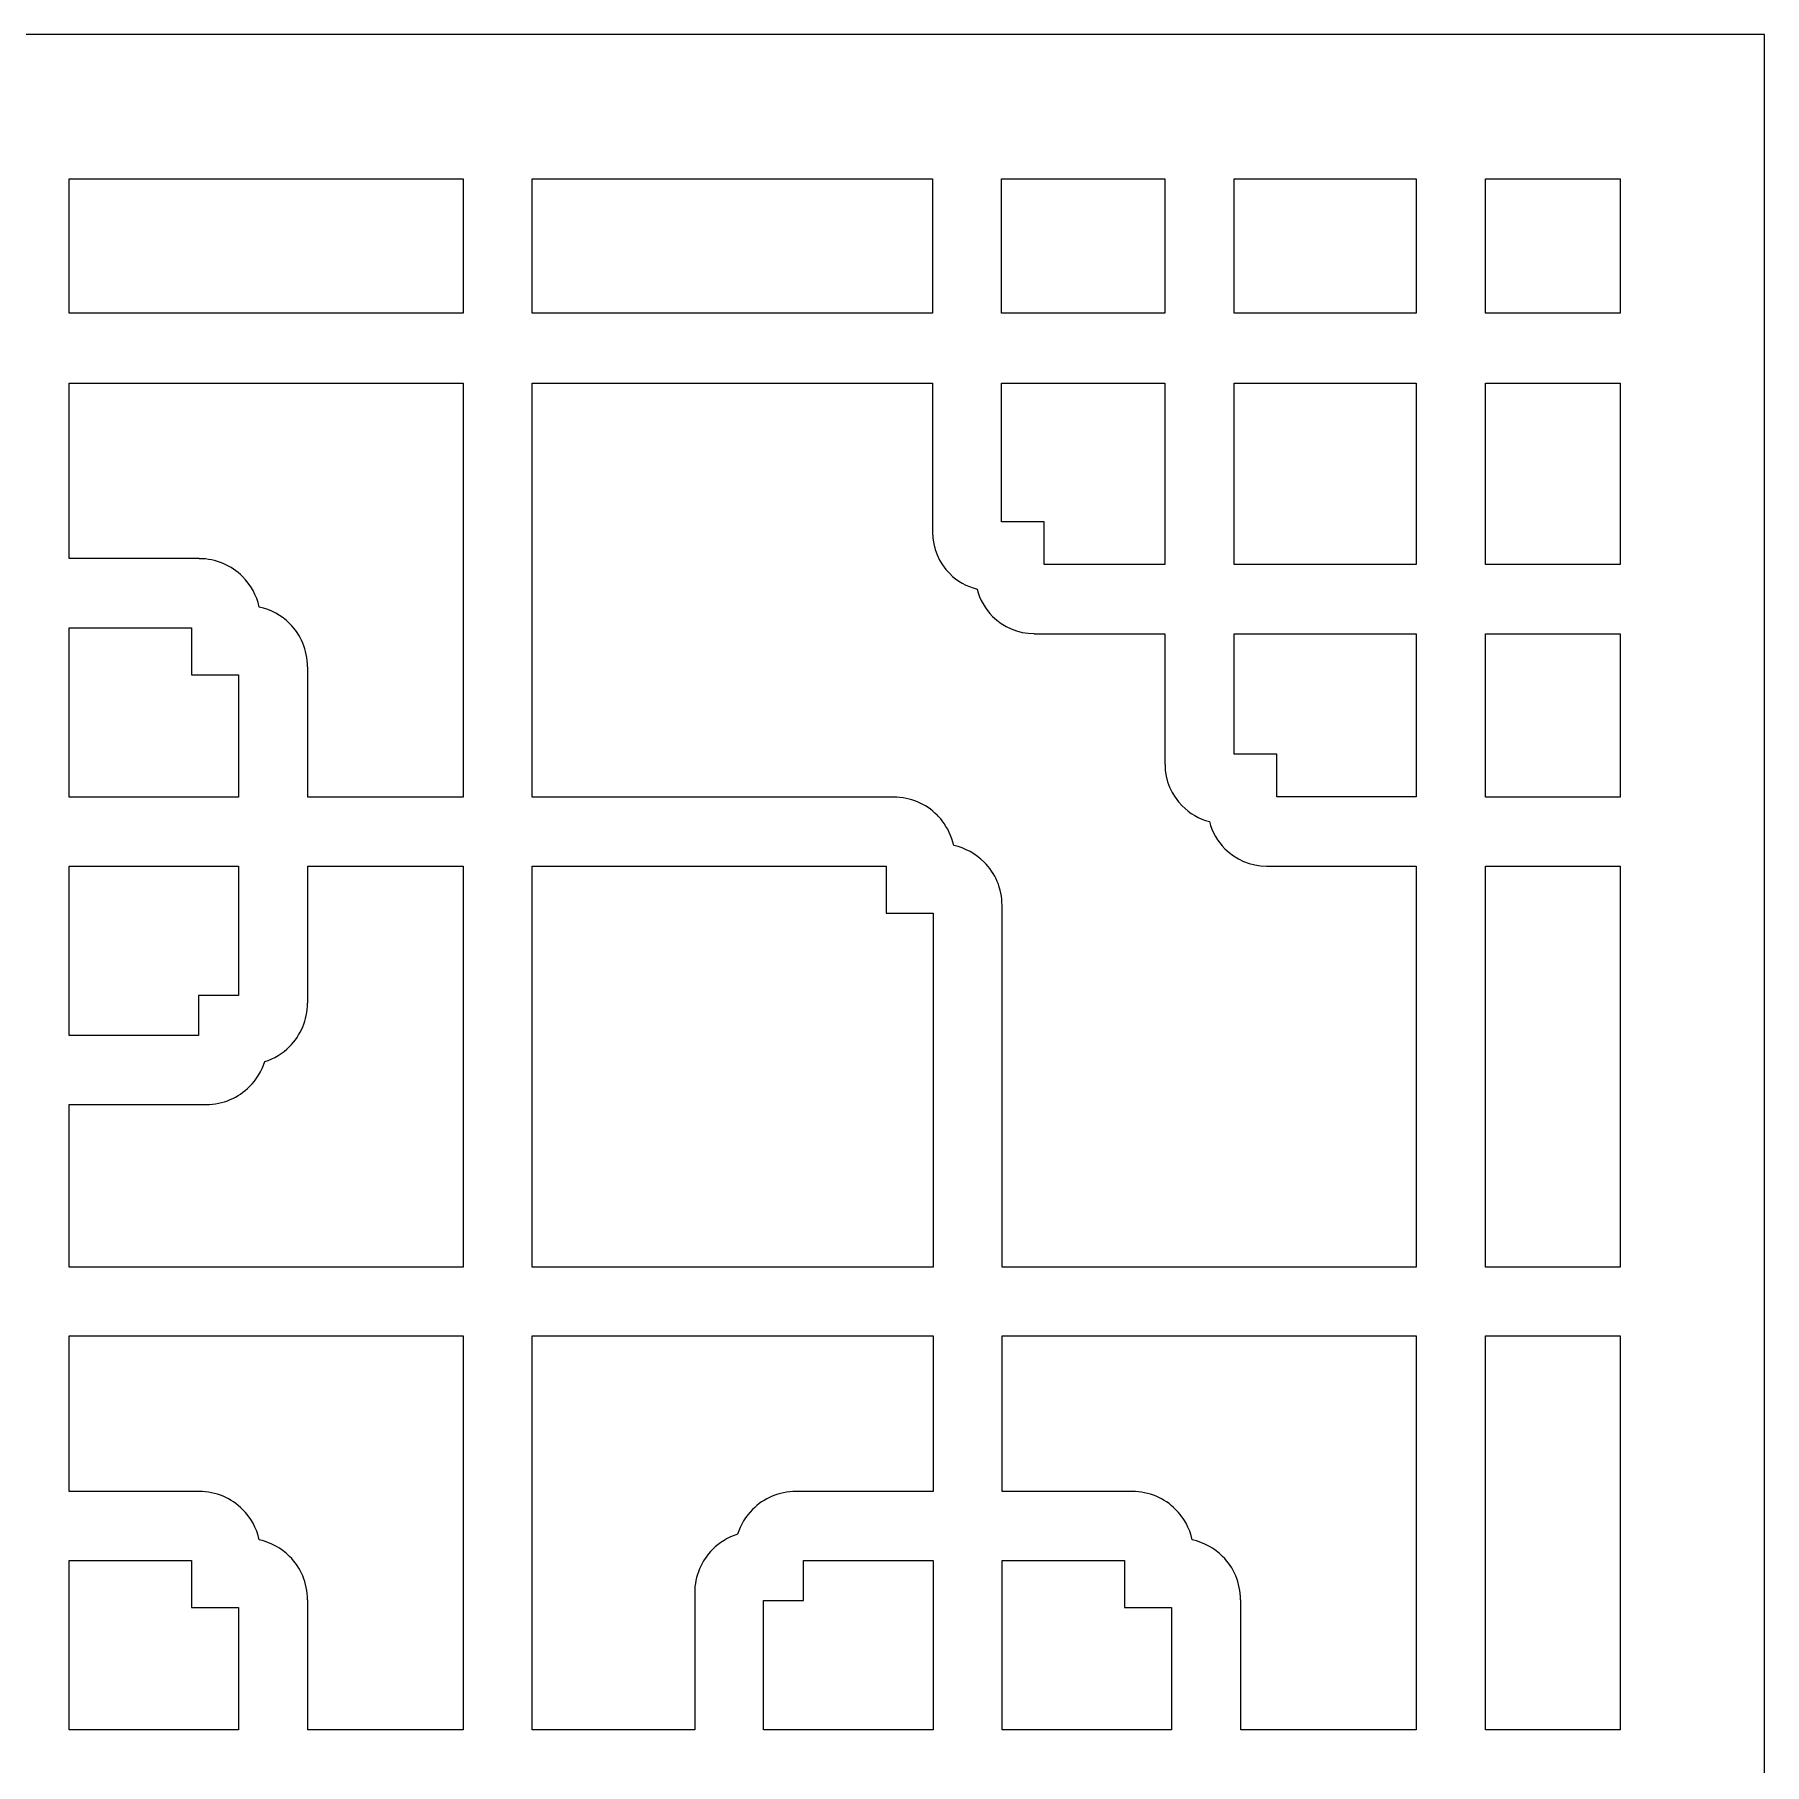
# Model space of a CAD drawing. Header units: centimetres. Extents: x 10.6 to 18.8, y -9.5 to 9.2.
# Drawn here: x 14.677 to 18.802, y 5.092 to 9.217 of the extents above; entities that cross this region are included whole.
import ezdxf

# ---------------------------------------------------------------- set-up
doc = ezdxf.new("R2010")
doc.units = ezdxf.units.CM
doc.header["$MEASUREMENT"] = 0
doc.layers.add('layer 1', color=7, linetype='Continuous')

msp = doc.modelspace()

# ---------------------------------------------------------------- linework, layer by layer
at = {"layer": 'layer 1', "color": 250}
for points, knots in [([(10.55226, 9.21716), (10.55226, 9.21716), (18.80168, 9.21716), (18.80168, 9.21716), (18.80168, 9.21716), (18.80168, 9.21716), (18.80168, 0.96774), (18.80168, 0.96774), (18.80168, 0.96774), (18.80168, 0.96774), (10.55226, 0.96774), (10.55226, 0.96774), (10.55226, 0.96774), (10.55226, 0.96774), (10.55226, 9.21716), (10.55226, 9.21716)], [0, 0, 0, 0, 0.2, 0.2, 0.2, 0.2, 0.4, 0.4, 0.4, 0.4, 0.6, 0.6, 0.6, 0.6, 1, 1, 1, 1]), ([(14.75915, 8.87344), (14.75915, 8.87344), (14.75915, 8.55268), (14.75915, 8.55268), (14.75915, 8.55268), (14.75915, 8.55268), (15.69872, 8.55268), (15.69872, 8.55268), (15.69872, 8.55268), (15.69872, 8.55268), (15.69872, 8.87344), (15.69872, 8.87344), (15.69872, 8.87344), (15.69872, 8.87344), (14.75915, 8.87344), (14.75915, 8.87344)], [0, 0, 0, 0, 0.2, 0.2, 0.2, 0.2, 0.4, 0.4, 0.4, 0.4, 0.6, 0.6, 0.6, 0.6, 1, 1, 1, 1]), ([(15.86307, 8.87344), (15.86307, 8.87344), (15.86307, 8.55268), (15.86307, 8.55268), (15.86307, 8.55268), (15.86307, 8.55268), (16.81805, 8.55268), (16.81805, 8.55268), (16.81805, 8.55268), (16.81805, 8.55268), (16.81805, 8.87344), (16.81805, 8.87344), (16.81805, 8.87344), (16.81805, 8.87344), (15.86307, 8.87344), (15.86307, 8.87344)], [0, 0, 0, 0, 0.2, 0.2, 0.2, 0.2, 0.4, 0.4, 0.4, 0.4, 0.6, 0.6, 0.6, 0.6, 1, 1, 1, 1]), ([(16.9824, 8.87344), (16.9824, 8.87344), (16.9824, 8.55268), (16.9824, 8.55268), (16.9824, 8.55268), (16.9824, 8.55268), (17.37211, 8.55268), (17.37211, 8.55268), (17.37211, 8.55268), (17.37211, 8.55268), (17.37211, 8.87344), (17.37211, 8.87344), (17.37211, 8.87344), (17.37211, 8.87344), (16.9824, 8.87344), (16.9824, 8.87344)], [0, 0, 0, 0, 0.2, 0.2, 0.2, 0.2, 0.4, 0.4, 0.4, 0.4, 0.6, 0.6, 0.6, 0.6, 1, 1, 1, 1]), ([(17.5371, 8.87344), (17.5371, 8.87344), (17.5371, 8.55268), (17.5371, 8.55268), (17.5371, 8.55268), (17.5371, 8.55268), (17.97146, 8.55268), (17.97146, 8.55268), (17.97146, 8.55268), (17.97146, 8.55268), (17.97146, 8.87344), (17.97146, 8.87344), (17.97146, 8.87344), (17.97146, 8.87344), (17.5371, 8.87344), (17.5371, 8.87344)], [0, 0, 0, 0, 0.2, 0.2, 0.2, 0.2, 0.4, 0.4, 0.4, 0.4, 0.6, 0.6, 0.6, 0.6, 1, 1, 1, 1]), ([(18.13645, 8.87344), (18.13645, 8.87344), (18.13645, 8.55268), (18.13645, 8.55268), (18.13645, 8.55268), (18.13645, 8.55268), (18.45796, 8.55268), (18.45796, 8.55268), (18.45796, 8.55268), (18.45796, 8.55268), (18.45796, 8.87344), (18.45796, 8.87344), (18.45796, 8.87344), (18.45796, 8.87344), (18.13645, 8.87344), (18.13645, 8.87344)], [0, 0, 0, 0, 0.2, 0.2, 0.2, 0.2, 0.4, 0.4, 0.4, 0.4, 0.6, 0.6, 0.6, 0.6, 1, 1, 1, 1]), ([(14.75915, 7.96761), (14.75915, 7.96761), (15.06946, 7.96761), (15.06946, 7.96761), (15.06946, 7.96761), (15.06946, 7.96761), (15.06947, 7.96761), (15.06947, 7.96761), (15.06947, 7.96761), (15.06947, 7.96761), (15.06947, 7.96729), (15.06947, 7.96729), (15.06947, 7.96729), (15.11008, 7.96728), (15.14672, 7.95094), (15.17304, 7.92462), (15.17304, 7.92462), (15.19248, 7.90517), (15.20647, 7.88009), (15.21246, 7.85195), (15.21246, 7.85195), (15.24061, 7.84596), (15.26569, 7.83196), (15.28514, 7.81252), (15.28514, 7.81252), (15.31145, 7.7862), (15.32779, 7.74957), (15.3278, 7.70896), (15.3278, 7.70896), (15.3278, 7.70896), (15.32812, 7.70896), (15.32812, 7.70896), (15.32812, 7.70896), (15.32812, 7.70896), (15.32812, 7.70894), (15.32812, 7.70894), (15.32812, 7.70894), (15.32812, 7.70894), (15.32812, 7.39864), (15.32812, 7.39864), (15.32812, 7.39864), (15.32812, 7.39864), (15.69872, 7.39864), (15.69872, 7.39864), (15.69872, 7.39864), (15.69872, 7.39864), (15.69872, 8.38618), (15.69872, 8.38618), (15.69872, 8.38618), (15.69872, 8.38618), (14.75915, 8.38618), (14.75915, 8.38618), (14.75915, 8.38618), (14.75915, 8.38618), (14.75915, 7.96761), (14.75915, 7.96761)], [0, 0, 0, 0, 0.0666667, 0.0666667, 0.0666667, 0.0666667, 0.1333333, 0.1333333, 0.1333333, 0.1333333, 0.2, 0.2, 0.2, 0.2, 0.2666667, 0.2666667, 0.2666667, 0.2666667, 0.3333333, 0.3333333, 0.3333333, 0.3333333, 0.4, 0.4, 0.4, 0.4, 0.4666667, 0.4666667, 0.4666667, 0.4666667, 0.5333333, 0.5333333, 0.5333333, 0.5333333, 0.6, 0.6, 0.6, 0.6, 0.6666667, 0.6666667, 0.6666667, 0.6666667, 0.7333333, 0.7333333, 0.7333333, 0.7333333, 0.8, 0.8, 0.8, 0.8, 0.8666667, 0.8666667, 0.8666667, 0.8666667, 1, 1, 1, 1]), ([(15.86307, 7.39864), (15.86307, 7.39864), (16.72557, 7.39864), (16.72557, 7.39864), (16.72557, 7.39864), (16.72557, 7.39864), (16.72557, 7.39896), (16.72557, 7.39896), (16.72557, 7.39896), (16.72557, 7.39896), (16.72558, 7.39896), (16.72558, 7.39896), (16.72558, 7.39896), (16.72558, 7.39896), (16.72558, 7.39864), (16.72558, 7.39864), (16.72558, 7.39864), (16.7659, 7.39863), (16.80249, 7.38223), (16.82899, 7.3558), (16.82899, 7.3558), (16.82899, 7.3558), (16.82915, 7.35597), (16.82915, 7.35597), (16.82915, 7.35597), (16.83231, 7.35281), (16.83624, 7.34822), (16.84091, 7.34222), (16.84091, 7.34222), (16.8542, 7.32516), (16.86381, 7.30509), (16.86853, 7.28326), (16.86853, 7.28326), (16.8965, 7.27723), (16.92154, 7.2632), (16.94109, 7.2437), (16.94109, 7.2437), (16.94109, 7.2437), (16.94125, 7.24386), (16.94125, 7.24386), (16.94125, 7.24386), (16.96757, 7.21755), (16.9839, 7.18091), (16.98392, 7.14031), (16.98392, 7.14031), (16.98392, 7.14031), (16.98424, 7.14031), (16.98424, 7.14031), (16.98424, 7.14031), (16.98424, 7.14031), (16.98424, 7.14029), (16.98424, 7.14029), (16.98424, 7.14029), (16.98424, 7.14029), (16.98392, 7.14029), (16.98392, 7.14029), (16.98392, 7.14029), (16.98392, 7.14029), (16.98392, 6.27779), (16.98392, 6.27779), (16.98392, 6.27779), (16.98392, 6.27779), (17.97146, 6.27779), (17.97146, 6.27779), (17.97146, 6.27779), (17.97146, 6.27779), (17.97146, 7.23397), (17.97146, 7.23397), (17.97146, 7.23397), (17.97146, 7.23397), (17.61476, 7.23397), (17.61476, 7.23397), (17.61476, 7.23397), (17.61476, 7.23397), (17.61475, 7.23397), (17.61475, 7.23397), (17.61475, 7.23397), (17.61475, 7.23397), (17.61475, 7.23429), (17.61475, 7.23429), (17.61475, 7.23429), (17.57575, 7.2343), (17.54056, 7.24998), (17.5153, 7.27525), (17.5153, 7.27525), (17.49769, 7.29286), (17.48474, 7.31527), (17.4785, 7.34045), (17.4785, 7.34045), (17.45346, 7.34676), (17.43108, 7.3598), (17.41339, 7.37749), (17.41339, 7.37749), (17.38813, 7.40276), (17.37245, 7.43783), (17.37244, 7.4766), (17.37244, 7.4766), (17.37244, 7.4766), (17.37211, 7.4766), (17.37211, 7.4766), (17.37211, 7.4766), (17.37211, 7.4766), (17.37211, 7.47662), (17.37211, 7.47662), (17.37211, 7.47662), (17.37211, 7.47662), (17.37211, 7.78835), (17.37211, 7.78835), (17.37211, 7.78835), (17.37211, 7.78835), (17.06039, 7.78835), (17.06039, 7.78835), (17.06039, 7.78835), (17.06039, 7.78835), (17.06036, 7.78835), (17.06036, 7.78835), (17.06036, 7.78835), (17.06036, 7.78835), (17.06036, 7.78867), (17.06036, 7.78867), (17.06036, 7.78867), (17.02159, 7.78868), (16.98652, 7.80436), (16.96125, 7.82962), (16.96125, 7.82962), (16.94356, 7.84731), (16.93052, 7.8697), (16.92421, 7.89474), (16.92421, 7.89474), (16.89904, 7.90098), (16.87662, 7.91393), (16.85901, 7.93153), (16.85901, 7.93153), (16.83375, 7.95679), (16.81806, 7.99198), (16.81805, 8.03099), (16.81805, 8.03099), (16.81805, 8.03099), (16.81773, 8.03099), (16.81773, 8.03099), (16.81773, 8.03099), (16.81773, 8.03099), (16.81773, 8.031), (16.81773, 8.031), (16.81773, 8.031), (16.81773, 8.031), (16.81805, 8.031), (16.81805, 8.031), (16.81805, 8.031), (16.81805, 8.031), (16.81805, 8.38618), (16.81805, 8.38618), (16.81805, 8.38618), (16.81805, 8.38618), (15.86307, 8.38618), (15.86307, 8.38618), (15.86307, 8.38618), (15.86307, 8.38618), (15.86307, 7.39864), (15.86307, 7.39864)], [0, 0, 0, 0, 0.0243902, 0.0243902, 0.0243902, 0.0243902, 0.0487805, 0.0487805, 0.0487805, 0.0487805, 0.0731707, 0.0731707, 0.0731707, 0.0731707, 0.097561, 0.097561, 0.097561, 0.097561, 0.1219512, 0.1219512, 0.1219512, 0.1219512, 0.1463415, 0.1463415, 0.1463415, 0.1463415, 0.1707317, 0.1707317, 0.1707317, 0.1707317, 0.195122, 0.195122, 0.195122, 0.195122, 0.2195122, 0.2195122, 0.2195122, 0.2195122, 0.2439024, 0.2439024, 0.2439024, 0.2439024, 0.2682927, 0.2682927, 0.2682927, 0.2682927, 0.2926829, 0.2926829, 0.2926829, 0.2926829, 0.3170732, 0.3170732, 0.3170732, 0.3170732, 0.3414634, 0.3414634, 0.3414634, 0.3414634, 0.3658537, 0.3658537, 0.3658537, 0.3658537, 0.3902439, 0.3902439, 0.3902439, 0.3902439, 0.4146341, 0.4146341, 0.4146341, 0.4146341, 0.4390244, 0.4390244, 0.4390244, 0.4390244, 0.4634146, 0.4634146, 0.4634146, 0.4634146, 0.4878049, 0.4878049, 0.4878049, 0.4878049, 0.5121951, 0.5121951, 0.5121951, 0.5121951, 0.5365854, 0.5365854, 0.5365854, 0.5365854, 0.5609756, 0.5609756, 0.5609756, 0.5609756, 0.5853659, 0.5853659, 0.5853659, 0.5853659, 0.6097561, 0.6097561, 0.6097561, 0.6097561, 0.6341463, 0.6341463, 0.6341463, 0.6341463, 0.6585366, 0.6585366, 0.6585366, 0.6585366, 0.6829268, 0.6829268, 0.6829268, 0.6829268, 0.7073171, 0.7073171, 0.7073171, 0.7073171, 0.7317073, 0.7317073, 0.7317073, 0.7317073, 0.7560976, 0.7560976, 0.7560976, 0.7560976, 0.7804878, 0.7804878, 0.7804878, 0.7804878, 0.804878, 0.804878, 0.804878, 0.804878, 0.8292683, 0.8292683, 0.8292683, 0.8292683, 0.8536585, 0.8536585, 0.8536585, 0.8536585, 0.8780488, 0.8780488, 0.8780488, 0.8780488, 0.902439, 0.902439, 0.902439, 0.902439, 0.9268293, 0.9268293, 0.9268293, 0.9268293, 0.9512195, 0.9512195, 0.9512195, 0.9512195, 1, 1, 1, 1]), ([(17.37211, 8.38618), (17.37211, 8.38618), (16.9824, 8.38618), (16.9824, 8.38618), (16.9824, 8.38618), (16.9824, 8.38618), (16.9824, 8.05524), (16.9824, 8.05524), (16.9824, 8.05524), (16.9824, 8.05524), (17.00214, 8.05524), (17.00214, 8.05524), (17.00214, 8.05524), (17.00214, 8.05524), (17.08463, 8.05524), (17.08463, 8.05524), (17.08463, 8.05524), (17.08463, 8.05524), (17.08463, 7.97275), (17.08463, 7.97275), (17.08463, 7.97275), (17.08463, 7.97275), (17.08463, 7.95334), (17.08463, 7.95334), (17.08463, 7.95334), (17.08463, 7.95334), (17.37211, 7.95334), (17.37211, 7.95334), (17.37211, 7.95334), (17.37211, 7.95334), (17.37211, 8.38618), (17.37211, 8.38618)], [0, 0, 0, 0, 0.1111111, 0.1111111, 0.1111111, 0.1111111, 0.2222222, 0.2222222, 0.2222222, 0.2222222, 0.3333333, 0.3333333, 0.3333333, 0.3333333, 0.4444444, 0.4444444, 0.4444444, 0.4444444, 0.5555556, 0.5555556, 0.5555556, 0.5555556, 0.6666667, 0.6666667, 0.6666667, 0.6666667, 0.7777778, 0.7777778, 0.7777778, 0.7777778, 1, 1, 1, 1]), ([(17.97146, 8.38618), (17.97146, 8.38618), (17.5371, 8.38618), (17.5371, 8.38618), (17.5371, 8.38618), (17.5371, 8.38618), (17.5371, 7.95334), (17.5371, 7.95334), (17.5371, 7.95334), (17.5371, 7.95334), (17.97146, 7.95334), (17.97146, 7.95334), (17.97146, 7.95334), (17.97146, 7.95334), (17.97146, 8.38618), (17.97146, 8.38618)], [0, 0, 0, 0, 0.2, 0.2, 0.2, 0.2, 0.4, 0.4, 0.4, 0.4, 0.6, 0.6, 0.6, 0.6, 1, 1, 1, 1]), ([(18.45796, 8.38618), (18.45796, 8.38618), (18.13645, 8.38618), (18.13645, 8.38618), (18.13645, 8.38618), (18.13645, 8.38618), (18.13645, 7.95334), (18.13645, 7.95334), (18.13645, 7.95334), (18.13645, 7.95334), (18.45796, 7.95334), (18.45796, 7.95334), (18.45796, 7.95334), (18.45796, 7.95334), (18.45796, 8.38618), (18.45796, 8.38618)], [0, 0, 0, 0, 0.2, 0.2, 0.2, 0.2, 0.4, 0.4, 0.4, 0.4, 0.6, 0.6, 0.6, 0.6, 1, 1, 1, 1]), ([(15.05103, 7.80262), (15.05103, 7.80262), (14.75915, 7.80262), (14.75915, 7.80262), (14.75915, 7.80262), (14.75915, 7.80262), (14.75915, 7.39864), (14.75915, 7.39864), (14.75915, 7.39864), (14.75915, 7.39864), (15.16313, 7.39864), (15.16313, 7.39864), (15.16313, 7.39864), (15.16313, 7.39864), (15.16313, 7.69052), (15.16313, 7.69052), (15.16313, 7.69052), (15.16313, 7.69052), (15.13353, 7.69052), (15.13353, 7.69052), (15.13353, 7.69052), (15.13353, 7.69052), (15.05103, 7.69052), (15.05103, 7.69052), (15.05103, 7.69052), (15.05103, 7.69052), (15.05103, 7.77301), (15.05103, 7.77301), (15.05103, 7.77301), (15.05103, 7.77301), (15.05103, 7.80262), (15.05103, 7.80262)], [0, 0, 0, 0, 0.1111111, 0.1111111, 0.1111111, 0.1111111, 0.2222222, 0.2222222, 0.2222222, 0.2222222, 0.3333333, 0.3333333, 0.3333333, 0.3333333, 0.4444444, 0.4444444, 0.4444444, 0.4444444, 0.5555556, 0.5555556, 0.5555556, 0.5555556, 0.6666667, 0.6666667, 0.6666667, 0.6666667, 0.7777778, 0.7777778, 0.7777778, 0.7777778, 1, 1, 1, 1]), ([(17.97146, 7.39896), (17.97146, 7.39896), (17.97146, 7.78835), (17.97146, 7.78835), (17.97146, 7.78835), (17.97146, 7.78835), (17.5371, 7.78835), (17.5371, 7.78835), (17.5371, 7.78835), (17.5371, 7.78835), (17.5371, 7.50087), (17.5371, 7.50087), (17.5371, 7.50087), (17.5371, 7.50087), (17.55651, 7.50087), (17.55651, 7.50087), (17.55651, 7.50087), (17.55651, 7.50087), (17.63901, 7.50087), (17.63901, 7.50087), (17.63901, 7.50087), (17.63901, 7.50087), (17.63901, 7.41838), (17.63901, 7.41838), (17.63901, 7.41838), (17.63901, 7.41838), (17.63901, 7.39896), (17.63901, 7.39896), (17.63901, 7.39896), (17.63901, 7.39896), (17.97146, 7.39896), (17.97146, 7.39896)], [0, 0, 0, 0, 0.1111111, 0.1111111, 0.1111111, 0.1111111, 0.2222222, 0.2222222, 0.2222222, 0.2222222, 0.3333333, 0.3333333, 0.3333333, 0.3333333, 0.4444444, 0.4444444, 0.4444444, 0.4444444, 0.5555556, 0.5555556, 0.5555556, 0.5555556, 0.6666667, 0.6666667, 0.6666667, 0.6666667, 0.7777778, 0.7777778, 0.7777778, 0.7777778, 1, 1, 1, 1]), ([(18.45796, 7.78835), (18.45796, 7.78835), (18.13645, 7.78835), (18.13645, 7.78835), (18.13645, 7.78835), (18.13645, 7.78835), (18.13645, 7.39864), (18.13645, 7.39864), (18.13645, 7.39864), (18.13645, 7.39864), (18.45796, 7.39864), (18.45796, 7.39864), (18.45796, 7.39864), (18.45796, 7.39864), (18.45796, 7.78835), (18.45796, 7.78835)], [0, 0, 0, 0, 0.2, 0.2, 0.2, 0.2, 0.4, 0.4, 0.4, 0.4, 0.6, 0.6, 0.6, 0.6, 1, 1, 1, 1]), ([(15.32812, 7.23429), (15.32812, 7.23429), (15.32812, 6.90733), (15.32812, 6.90733), (15.32812, 6.90733), (15.32812, 6.90733), (15.32812, 6.90732), (15.32812, 6.90732), (15.32812, 6.90732), (15.32812, 6.90732), (15.3278, 6.90732), (15.3278, 6.90732), (15.3278, 6.90732), (15.32779, 6.86701), (15.3114, 6.83042), (15.28497, 6.80391), (15.28497, 6.80391), (15.28497, 6.80391), (15.28513, 6.80375), (15.28513, 6.80375), (15.28513, 6.80375), (15.26878, 6.78741), (15.24845, 6.77491), (15.22565, 6.76778), (15.22565, 6.76778), (15.21853, 6.74499), (15.20603, 6.72465), (15.18968, 6.7083), (15.18968, 6.7083), (15.16336, 6.68199), (15.12673, 6.66565), (15.08613, 6.66564), (15.08613, 6.66564), (15.08613, 6.66564), (15.08613, 6.66532), (15.08613, 6.66532), (15.08613, 6.66532), (15.08613, 6.66532), (15.08611, 6.66532), (15.08611, 6.66532), (15.08611, 6.66532), (15.08611, 6.66532), (14.75915, 6.66532), (14.75915, 6.66532), (14.75915, 6.66532), (14.75915, 6.66532), (14.75915, 6.27779), (14.75915, 6.27779), (14.75915, 6.27779), (14.75915, 6.27779), (15.69872, 6.27779), (15.69872, 6.27779), (15.69872, 6.27779), (15.69872, 6.27779), (15.69872, 7.23429), (15.69872, 7.23429), (15.69872, 7.23429), (15.69872, 7.23429), (15.32812, 7.23429), (15.32812, 7.23429)], [0, 0, 0, 0, 0.0625, 0.0625, 0.0625, 0.0625, 0.125, 0.125, 0.125, 0.125, 0.1875, 0.1875, 0.1875, 0.1875, 0.25, 0.25, 0.25, 0.25, 0.3125, 0.3125, 0.3125, 0.3125, 0.375, 0.375, 0.375, 0.375, 0.4375, 0.4375, 0.4375, 0.4375, 0.5, 0.5, 0.5, 0.5, 0.5625, 0.5625, 0.5625, 0.5625, 0.625, 0.625, 0.625, 0.625, 0.6875, 0.6875, 0.6875, 0.6875, 0.75, 0.75, 0.75, 0.75, 0.8125, 0.8125, 0.8125, 0.8125, 0.875, 0.875, 0.875, 0.875, 1, 1, 1, 1]), ([(15.16313, 6.92543), (15.16313, 6.92543), (15.16313, 7.23429), (15.16313, 7.23429), (15.16313, 7.23429), (15.16313, 7.23429), (14.75915, 7.23429), (14.75915, 7.23429), (14.75915, 7.23429), (14.75915, 7.23429), (14.75915, 6.8303), (14.75915, 6.8303), (14.75915, 6.8303), (14.75915, 6.8303), (15.06768, 6.8303), (15.06768, 6.8303), (15.06768, 6.8303), (15.06768, 6.8303), (15.06768, 6.84326), (15.06768, 6.84326), (15.06768, 6.84326), (15.06768, 6.84326), (15.06768, 6.92543), (15.06768, 6.92543), (15.06768, 6.92543), (15.06768, 6.92543), (15.15018, 6.92543), (15.15018, 6.92543), (15.15018, 6.92543), (15.15018, 6.92543), (15.16313, 6.92543), (15.16313, 6.92543)], [0, 0, 0, 0, 0.1111111, 0.1111111, 0.1111111, 0.1111111, 0.2222222, 0.2222222, 0.2222222, 0.2222222, 0.3333333, 0.3333333, 0.3333333, 0.3333333, 0.4444444, 0.4444444, 0.4444444, 0.4444444, 0.5555556, 0.5555556, 0.5555556, 0.5555556, 0.6666667, 0.6666667, 0.6666667, 0.6666667, 0.7777778, 0.7777778, 0.7777778, 0.7777778, 1, 1, 1, 1]), ([(16.70715, 7.23429), (16.70715, 7.23429), (15.86307, 7.23429), (15.86307, 7.23429), (15.86307, 7.23429), (15.86307, 7.23429), (15.86307, 6.27779), (15.86307, 6.27779), (15.86307, 6.27779), (15.86307, 6.27779), (16.81957, 6.27779), (16.81957, 6.27779), (16.81957, 6.27779), (16.81957, 6.27779), (16.81957, 7.12187), (16.81957, 7.12187), (16.81957, 7.12187), (16.81957, 7.12187), (16.78964, 7.12187), (16.78964, 7.12187), (16.78964, 7.12187), (16.78964, 7.12187), (16.70715, 7.12187), (16.70715, 7.12187), (16.70715, 7.12187), (16.70715, 7.12187), (16.70715, 7.20436), (16.70715, 7.20436), (16.70715, 7.20436), (16.70715, 7.20436), (16.70715, 7.23429), (16.70715, 7.23429)], [0, 0, 0, 0, 0.1111111, 0.1111111, 0.1111111, 0.1111111, 0.2222222, 0.2222222, 0.2222222, 0.2222222, 0.3333333, 0.3333333, 0.3333333, 0.3333333, 0.4444444, 0.4444444, 0.4444444, 0.4444444, 0.5555556, 0.5555556, 0.5555556, 0.5555556, 0.6666667, 0.6666667, 0.6666667, 0.6666667, 0.7777778, 0.7777778, 0.7777778, 0.7777778, 1, 1, 1, 1]), ([(18.45796, 7.23429), (18.45796, 7.23429), (18.13645, 7.23429), (18.13645, 7.23429), (18.13645, 7.23429), (18.13645, 7.23429), (18.13645, 6.27779), (18.13645, 6.27779), (18.13645, 6.27779), (18.13645, 6.27779), (18.45796, 6.27779), (18.45796, 6.27779), (18.45796, 6.27779), (18.45796, 6.27779), (18.45796, 7.23429), (18.45796, 7.23429)], [0, 0, 0, 0, 0.2, 0.2, 0.2, 0.2, 0.4, 0.4, 0.4, 0.4, 0.6, 0.6, 0.6, 0.6, 1, 1, 1, 1]), ([(14.75915, 5.74284), (14.75915, 5.74284), (15.06946, 5.74284), (15.06946, 5.74284), (15.06946, 5.74284), (15.06946, 5.74284), (15.06947, 5.74284), (15.06947, 5.74284), (15.06947, 5.74284), (15.06947, 5.74284), (15.06947, 5.74252), (15.06947, 5.74252), (15.06947, 5.74252), (15.11008, 5.74251), (15.14672, 5.72617), (15.17304, 5.69985), (15.17304, 5.69985), (15.19248, 5.68041), (15.20647, 5.65533), (15.21246, 5.62718), (15.21246, 5.62718), (15.24061, 5.62119), (15.26569, 5.60719), (15.28514, 5.58775), (15.28514, 5.58775), (15.28514, 5.58775), (15.28514, 5.58743), (15.28514, 5.58743), (15.28514, 5.58743), (15.31145, 5.56111), (15.32779, 5.52458), (15.3278, 5.4842), (15.3278, 5.4842), (15.3278, 5.4842), (15.32812, 5.4842), (15.32812, 5.4842), (15.32812, 5.4842), (15.32812, 5.4842), (15.32812, 5.48418), (15.32812, 5.48418), (15.32812, 5.48418), (15.32812, 5.48418), (15.32812, 5.17387), (15.32812, 5.17387), (15.32812, 5.17387), (15.32812, 5.17387), (15.69872, 5.17387), (15.69872, 5.17387), (15.69872, 5.17387), (15.69872, 5.17387), (15.69872, 6.11344), (15.69872, 6.11344), (15.69872, 6.11344), (15.69872, 6.11344), (14.75915, 6.11344), (14.75915, 6.11344), (14.75915, 6.11344), (14.75915, 6.11344), (14.75915, 5.74284), (14.75915, 5.74284)], [0, 0, 0, 0, 0.0625, 0.0625, 0.0625, 0.0625, 0.125, 0.125, 0.125, 0.125, 0.1875, 0.1875, 0.1875, 0.1875, 0.25, 0.25, 0.25, 0.25, 0.3125, 0.3125, 0.3125, 0.3125, 0.375, 0.375, 0.375, 0.375, 0.4375, 0.4375, 0.4375, 0.4375, 0.5, 0.5, 0.5, 0.5, 0.5625, 0.5625, 0.5625, 0.5625, 0.625, 0.625, 0.625, 0.625, 0.6875, 0.6875, 0.6875, 0.6875, 0.75, 0.75, 0.75, 0.75, 0.8125, 0.8125, 0.8125, 0.8125, 0.875, 0.875, 0.875, 0.875, 1, 1, 1, 1]), ([(16.81957, 5.74284), (16.81957, 5.74284), (16.81957, 6.11344), (16.81957, 6.11344), (16.81957, 6.11344), (16.81957, 6.11344), (15.86307, 6.11344), (15.86307, 6.11344), (15.86307, 6.11344), (15.86307, 6.11344), (15.86307, 5.17387), (15.86307, 5.17387), (15.86307, 5.17387), (15.86307, 5.17387), (16.25092, 5.17387), (16.25092, 5.17387), (16.25092, 5.17387), (16.25092, 5.17387), (16.25092, 5.50083), (16.25092, 5.50083), (16.25092, 5.50083), (16.25092, 5.50083), (16.2506, 5.50083), (16.2506, 5.50083), (16.2506, 5.50083), (16.2506, 5.50083), (16.2506, 5.50084), (16.2506, 5.50084), (16.2506, 5.50084), (16.2506, 5.50084), (16.25092, 5.50084), (16.25092, 5.50084), (16.25092, 5.50084), (16.25092, 5.54144), (16.26727, 5.57809), (16.29359, 5.60441), (16.29359, 5.60441), (16.30996, 5.62078), (16.33033, 5.63328), (16.35317, 5.6404), (16.35317, 5.6404), (16.36033, 5.66302), (16.37285, 5.68329), (16.3892, 5.69969), (16.3892, 5.69969), (16.3892, 5.69969), (16.38904, 5.69986), (16.38904, 5.69986), (16.38904, 5.69986), (16.41536, 5.72617), (16.45199, 5.74251), (16.49259, 5.74252), (16.49259, 5.74252), (16.49259, 5.74252), (16.49259, 5.74284), (16.49259, 5.74284), (16.49259, 5.74284), (16.49259, 5.74284), (16.49261, 5.74284), (16.49261, 5.74284), (16.49261, 5.74284), (16.49261, 5.74284), (16.81957, 5.74284), (16.81957, 5.74284)], [0, 0, 0, 0, 0.0588235, 0.0588235, 0.0588235, 0.0588235, 0.1176471, 0.1176471, 0.1176471, 0.1176471, 0.1764706, 0.1764706, 0.1764706, 0.1764706, 0.2352941, 0.2352941, 0.2352941, 0.2352941, 0.2941176, 0.2941176, 0.2941176, 0.2941176, 0.3529412, 0.3529412, 0.3529412, 0.3529412, 0.4117647, 0.4117647, 0.4117647, 0.4117647, 0.4705882, 0.4705882, 0.4705882, 0.4705882, 0.5294118, 0.5294118, 0.5294118, 0.5294118, 0.5882353, 0.5882353, 0.5882353, 0.5882353, 0.6470588, 0.6470588, 0.6470588, 0.6470588, 0.7058824, 0.7058824, 0.7058824, 0.7058824, 0.7647059, 0.7647059, 0.7647059, 0.7647059, 0.8235294, 0.8235294, 0.8235294, 0.8235294, 0.8823529, 0.8823529, 0.8823529, 0.8823529, 1, 1, 1, 1]), ([(16.98392, 6.11344), (16.98392, 6.11344), (16.98392, 5.74284), (16.98392, 5.74284), (16.98392, 5.74284), (16.98392, 5.74284), (17.29423, 5.74284), (17.29423, 5.74284), (17.29423, 5.74284), (17.29423, 5.74284), (17.29424, 5.74284), (17.29424, 5.74284), (17.29424, 5.74284), (17.29424, 5.74284), (17.29424, 5.74252), (17.29424, 5.74252), (17.29424, 5.74252), (17.33484, 5.74251), (17.37149, 5.72617), (17.3978, 5.69985), (17.3978, 5.69985), (17.41725, 5.68041), (17.43124, 5.65533), (17.43723, 5.62718), (17.43723, 5.62718), (17.46538, 5.62119), (17.49046, 5.6072), (17.50991, 5.58775), (17.50991, 5.58775), (17.53622, 5.56143), (17.55256, 5.5248), (17.55257, 5.4842), (17.55257, 5.4842), (17.55257, 5.4842), (17.55289, 5.4842), (17.55289, 5.4842), (17.55289, 5.4842), (17.55289, 5.4842), (17.55289, 5.48418), (17.55289, 5.48418), (17.55289, 5.48418), (17.55289, 5.48418), (17.55289, 5.17387), (17.55289, 5.17387), (17.55289, 5.17387), (17.55289, 5.17387), (17.97146, 5.17387), (17.97146, 5.17387), (17.97146, 5.17387), (17.97146, 5.17387), (17.97146, 6.11344), (17.97146, 6.11344), (17.97146, 6.11344), (17.97146, 6.11344), (16.98392, 6.11344), (16.98392, 6.11344)], [0, 0, 0, 0, 0.0666667, 0.0666667, 0.0666667, 0.0666667, 0.1333333, 0.1333333, 0.1333333, 0.1333333, 0.2, 0.2, 0.2, 0.2, 0.2666667, 0.2666667, 0.2666667, 0.2666667, 0.3333333, 0.3333333, 0.3333333, 0.3333333, 0.4, 0.4, 0.4, 0.4, 0.4666667, 0.4666667, 0.4666667, 0.4666667, 0.5333333, 0.5333333, 0.5333333, 0.5333333, 0.6, 0.6, 0.6, 0.6, 0.6666667, 0.6666667, 0.6666667, 0.6666667, 0.7333333, 0.7333333, 0.7333333, 0.7333333, 0.8, 0.8, 0.8, 0.8, 0.8666667, 0.8666667, 0.8666667, 0.8666667, 1, 1, 1, 1]), ([(18.45796, 6.11344), (18.45796, 6.11344), (18.13645, 6.11344), (18.13645, 6.11344), (18.13645, 6.11344), (18.13645, 6.11344), (18.13645, 5.17387), (18.13645, 5.17387), (18.13645, 5.17387), (18.13645, 5.17387), (18.45796, 5.17387), (18.45796, 5.17387), (18.45796, 5.17387), (18.45796, 5.17387), (18.45796, 6.11344), (18.45796, 6.11344)], [0, 0, 0, 0, 0.2, 0.2, 0.2, 0.2, 0.4, 0.4, 0.4, 0.4, 0.6, 0.6, 0.6, 0.6, 1, 1, 1, 1]), ([(15.05103, 5.57785), (15.05103, 5.57785), (14.75915, 5.57785), (14.75915, 5.57785), (14.75915, 5.57785), (14.75915, 5.57785), (14.75915, 5.17387), (14.75915, 5.17387), (14.75915, 5.17387), (14.75915, 5.17387), (15.16313, 5.17387), (15.16313, 5.17387), (15.16313, 5.17387), (15.16313, 5.17387), (15.16313, 5.46575), (15.16313, 5.46575), (15.16313, 5.46575), (15.16313, 5.46575), (15.13353, 5.46575), (15.13353, 5.46575), (15.13353, 5.46575), (15.13353, 5.46575), (15.05103, 5.46575), (15.05103, 5.46575), (15.05103, 5.46575), (15.05103, 5.46575), (15.05103, 5.54825), (15.05103, 5.54825), (15.05103, 5.54825), (15.05103, 5.54825), (15.05103, 5.57785), (15.05103, 5.57785)], [0, 0, 0, 0, 0.1111111, 0.1111111, 0.1111111, 0.1111111, 0.2222222, 0.2222222, 0.2222222, 0.2222222, 0.3333333, 0.3333333, 0.3333333, 0.3333333, 0.4444444, 0.4444444, 0.4444444, 0.4444444, 0.5555556, 0.5555556, 0.5555556, 0.5555556, 0.6666667, 0.6666667, 0.6666667, 0.6666667, 0.7777778, 0.7777778, 0.7777778, 0.7777778, 1, 1, 1, 1]), ([(16.81957, 5.17387), (16.81957, 5.17387), (16.81957, 5.57785), (16.81957, 5.57785), (16.81957, 5.57785), (16.81957, 5.57785), (16.51071, 5.57785), (16.51071, 5.57785), (16.51071, 5.57785), (16.51071, 5.57785), (16.51071, 5.5649), (16.51071, 5.5649), (16.51071, 5.5649), (16.51071, 5.5649), (16.51071, 5.4824), (16.51071, 5.4824), (16.51071, 5.4824), (16.51071, 5.4824), (16.42854, 5.4824), (16.42854, 5.4824), (16.42854, 5.4824), (16.42854, 5.4824), (16.41526, 5.4824), (16.41526, 5.4824), (16.41526, 5.4824), (16.41526, 5.4824), (16.41526, 5.17387), (16.41526, 5.17387), (16.41526, 5.17387), (16.41526, 5.17387), (16.81957, 5.17387), (16.81957, 5.17387)], [0, 0, 0, 0, 0.1111111, 0.1111111, 0.1111111, 0.1111111, 0.2222222, 0.2222222, 0.2222222, 0.2222222, 0.3333333, 0.3333333, 0.3333333, 0.3333333, 0.4444444, 0.4444444, 0.4444444, 0.4444444, 0.5555556, 0.5555556, 0.5555556, 0.5555556, 0.6666667, 0.6666667, 0.6666667, 0.6666667, 0.7777778, 0.7777778, 0.7777778, 0.7777778, 1, 1, 1, 1]), ([(16.98392, 5.57785), (16.98392, 5.57785), (16.98392, 5.17387), (16.98392, 5.17387), (16.98392, 5.17387), (16.98392, 5.17387), (17.3879, 5.17387), (17.3879, 5.17387), (17.3879, 5.17387), (17.3879, 5.17387), (17.3879, 5.46575), (17.3879, 5.46575), (17.3879, 5.46575), (17.3879, 5.46575), (17.3583, 5.46575), (17.3583, 5.46575), (17.3583, 5.46575), (17.3583, 5.46575), (17.27613, 5.46575), (17.27613, 5.46575), (17.27613, 5.46575), (17.27613, 5.46575), (17.27612, 5.54825), (17.27612, 5.54825), (17.27612, 5.54825), (17.27612, 5.54825), (17.27612, 5.57785), (17.27612, 5.57785), (17.27612, 5.57785), (17.27612, 5.57785), (16.98392, 5.57785), (16.98392, 5.57785)], [0, 0, 0, 0, 0.1111111, 0.1111111, 0.1111111, 0.1111111, 0.2222222, 0.2222222, 0.2222222, 0.2222222, 0.3333333, 0.3333333, 0.3333333, 0.3333333, 0.4444444, 0.4444444, 0.4444444, 0.4444444, 0.5555556, 0.5555556, 0.5555556, 0.5555556, 0.6666667, 0.6666667, 0.6666667, 0.6666667, 0.7777778, 0.7777778, 0.7777778, 0.7777778, 1, 1, 1, 1])]:
    msp.add_open_spline(points, degree=3, knots=knots, dxfattribs=at)

doc.saveas('drawing.dxf')
